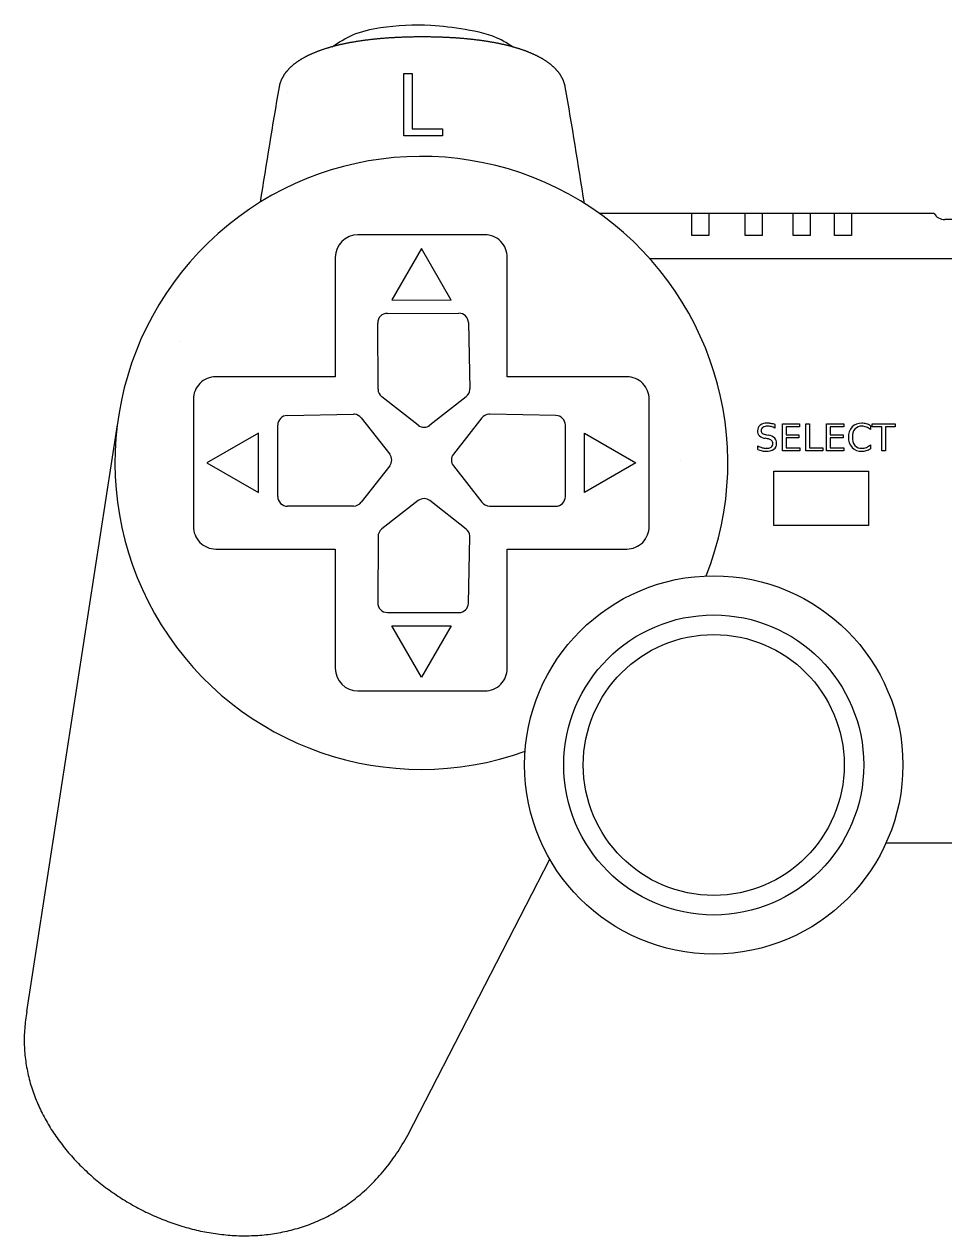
# Model space of a CAD drawing. Header units: millimetres. Extents: x -60 to 61, y -62 to 12.
# Drawn here: x -60.1 to -3.6, y -62.4 to 12 of the extents above; entities that cross this region are included whole.
import ezdxf

# ---------------------------------------------------------------- set-up
doc = ezdxf.new("R2010")
doc.units = ezdxf.units.MM
doc.layers.add('OBJECT', color=178, linetype='Continuous', lineweight=25, true_color=0x000000)

msp = doc.modelspace()

# ---------------------------------------------------------------- linework, layer by layer
at = {"layer": 'OBJECT'}
for p, q in [((-36.819, 5.14), (-36.819, 8.976)), ((-36.819, 8.976), (-36.3, 8.976)), ((-36.3, 8.976), (-36.3, 5.577)), ((-43.97, 7.82), (-43.97, 7.82)), ((-36.3, 5.577), (-34.432, 5.577)), ((-34.432, 5.577), (-34.432, 5.14)), ((-34.432, 5.14), (-36.819, 5.14)), ((-30.236, 2.72), (-30.236, 2.72)), ((-4.234, 0.375), (-24.793, 0.375)), ((-19.11, -0.975), (-19.11, 0.375)), ((-18.068, 0.375), (-18.068, -0.975)), ((-15.831, -0.975), (-15.831, 0.375)), ((-14.789, 0.375), (-14.789, -0.975)), ((-12.899, -0.975), (-12.899, 0.375)), ((-11.857, 0.375), (-11.857, -0.975)), ((-10.353, -0.975), (-10.353, 0.375)), ((-9.311, 0.375), (-9.311, -0.975)), ((3.578, 0), (-3.578, 0)), ((-39.63, -0.937), (-39.63, -0.937)), ((-31.833, -0.937), (-39.63, -0.937)), ((-18.068, -0.975), (-19.11, -0.975)), ((-14.789, -0.975), (-15.831, -0.975)), ((-11.857, -0.975), (-12.899, -0.975)), ((-9.311, -0.975), (-10.353, -0.975)), ((-35.719, -1.773), (-37.552, -4.936)), ((-33.896, -4.942), (-35.719, -1.773)), ((-41.02, -2.327), (-41.02, -9.655)), ((-30.458, -9.655), (-30.458, -2.327)), ((-21.713, -2.381), (22.131, -2.381)), ((-37.552, -4.936), (-33.896, -4.942)), ((-37.823, -5.76), (-33.432, -5.754)), ((-37.823, -5.76), (-33.432, -5.754)), ((-37.823, -5.76), (-33.432, -5.754)), ((-37.823, -5.76), (-33.432, -5.754)), ((-38.394, -10.417), (-38.416, -6.355)), ((-38.394, -10.417), (-38.416, -6.355)), ((-38.394, -10.417), (-38.416, -6.355)), ((-38.394, -10.417), (-38.416, -6.355)), ((-32.838, -6.331), (-32.753, -10.393)), ((-32.838, -6.331), (-32.753, -10.393)), ((-32.838, -6.331), (-32.753, -10.393)), ((-32.838, -6.331), (-32.753, -10.393)), ((-50.566, -7.519), (-50.566, -7.519)), ((-50.566, -7.519), (-50.566, -7.519)), ((-50.566, -7.519), (-50.566, -7.519)), ((-50.566, -7.519), (-50.566, -7.519)), ((-41.02, -9.655), (-48.364, -9.655)), ((-23.114, -9.655), (-30.458, -9.655)), ((-54.081, -10.48), (-54.081, -10.48)), ((-49.739, -11.046), (-49.739, -18.843)), ((-35.922, -12.632), (-38.159, -10.886)), ((-35.922, -12.632), (-38.159, -10.886)), ((-35.922, -12.632), (-38.159, -10.886)), ((-35.922, -12.632), (-38.159, -10.886)), ((-32.987, -10.878), (-35.203, -12.631)), ((-32.987, -10.878), (-35.203, -12.631)), ((-32.987, -10.878), (-35.203, -12.631)), ((-32.987, -10.878), (-35.203, -12.631)), ((-32.753, -10.456), (-32.753, -10.456)), ((-32.753, -10.456), (-32.753, -10.456)), ((-32.753, -10.456), (-32.753, -10.456)), ((-32.753, -10.456), (-32.753, -10.456)), ((-21.739, -18.843), (-21.739, -11.046)), ((-59.963, -48.65), (-54.41, -12.616)), ((-44.551, -17.015), (-44.551, -12.624)), ((-44.551, -17.015), (-44.551, -12.624)), ((-44.551, -17.015), (-44.551, -12.624)), ((-44.551, -17.015), (-44.551, -12.624)), ((-43.973, -12.03), (-39.911, -11.952)), ((-43.973, -12.03), (-39.911, -11.952)), ((-43.973, -12.03), (-39.911, -11.952)), ((-43.973, -12.03), (-39.911, -11.952)), ((-39.848, -11.952), (-39.848, -11.952)), ((-39.848, -11.952), (-39.848, -11.952)), ((-39.848, -11.952), (-39.848, -11.952)), ((-39.848, -11.952), (-39.848, -11.952)), ((-39.426, -12.187), (-37.676, -14.405)), ((-39.426, -12.187), (-37.676, -14.405)), ((-39.426, -12.187), (-37.676, -14.405)), ((-39.426, -12.187), (-37.676, -14.405)), ((-32.012, -12.187), (-33.762, -14.405)), ((-32.012, -12.187), (-33.762, -14.405)), ((-32.012, -12.187), (-33.762, -14.405)), ((-32.012, -12.187), (-33.762, -14.405)), ((-31.591, -11.952), (-31.591, -11.952)), ((-31.591, -11.952), (-31.591, -11.952)), ((-31.591, -11.952), (-31.591, -11.952)), ((-31.591, -11.952), (-31.591, -11.952)), ((-27.466, -12.03), (-31.528, -11.952)), ((-27.466, -12.03), (-31.528, -11.952)), ((-27.466, -12.03), (-31.528, -11.952)), ((-27.466, -12.03), (-31.528, -11.952)), ((-26.887, -17.015), (-26.887, -12.624)), ((-26.887, -17.015), (-26.887, -12.624)), ((-26.887, -17.015), (-26.887, -12.624)), ((-26.887, -17.015), (-26.887, -12.624)), ((-14.008, -12.591), (-14.008, -12.811)), ((-13.556, -14.201), (-13.556, -12.537)), ((-13.556, -12.537), (-12.504, -12.537)), ((-12.504, -12.537), (-12.504, -12.726)), ((-12.112, -14.201), (-12.112, -12.537)), ((-12.112, -12.537), (-11.886, -12.537)), ((-11.886, -12.537), (-11.886, -14.011)), ((-10.841, -14.201), (-10.841, -12.537)), ((-10.841, -12.537), (-9.789, -12.537)), ((-9.789, -12.537), (-9.789, -12.726)), ((-8.031, -12.726), (-8.031, -12.537)), ((-8.031, -12.537), (-6.623, -12.537)), ((-6.623, -12.537), (-6.623, -12.726)), ((-45.744, -13.116), (-48.911, -14.945)), ((-45.744, -16.773), (-45.744, -13.116)), ((-25.718, -13.116), (-22.551, -14.945)), ((-25.718, -16.773), (-25.718, -13.116)), ((-14.535, -13.221), (-14.399, -13.249)), ((-13.331, -12.726), (-13.331, -13.219)), ((-12.504, -12.726), (-13.331, -12.726)), ((-13.331, -13.219), (-12.538, -13.219)), ((-12.538, -13.219), (-12.538, -13.408)), ((-10.616, -12.726), (-10.616, -13.219)), ((-9.789, -12.726), (-10.616, -12.726)), ((-10.616, -13.219), (-9.823, -13.219)), ((-9.823, -13.219), (-9.823, -13.408)), ((-8.15, -12.665), (-8.15, -12.902)), ((-7.44, -12.726), (-8.031, -12.726)), ((-7.44, -14.201), (-7.44, -12.726)), ((-7.214, -12.726), (-7.214, -14.201)), ((-6.623, -12.726), (-7.214, -12.726)), ((-15.072, -14.127), (-15.072, -13.895)), ((-14.465, -13.463), (-14.602, -13.436)), ((-13.331, -13.408), (-13.331, -14.011)), ((-12.538, -13.408), (-13.331, -13.408)), ((-13.331, -14.011), (-12.484, -14.011)), ((-12.484, -14.011), (-12.484, -14.201)), ((-11.886, -14.011), (-11.076, -14.011)), ((-11.076, -14.011), (-11.076, -14.201)), ((-10.616, -13.408), (-10.616, -14.011)), ((-9.823, -13.408), (-10.616, -13.408)), ((-10.616, -14.011), (-9.769, -14.011)), ((-9.769, -14.011), (-9.769, -14.201)), ((-8.15, -13.837), (-8.15, -14.073)), ((-19.832, -14.793), (-19.832, -14.793)), ((-19.832, -14.793), (-19.832, -14.793)), ((-19.832, -14.793), (-19.832, -14.793)), ((-19.832, -14.793), (-19.832, -14.793)), ((-19.832, -14.793), (-19.832, -14.793)), ((-19.832, -14.793), (-19.832, -14.793)), ((-19.832, -14.793), (-19.832, -14.793)), ((-19.832, -14.793), (-19.832, -14.793)), ((-12.484, -14.201), (-13.556, -14.201)), ((-11.076, -14.201), (-12.112, -14.201)), ((-9.769, -14.201), (-10.841, -14.201)), ((-7.214, -14.201), (-7.44, -14.201)), ((-48.911, -14.945), (-45.744, -16.773)), ((-37.676, -15.124), (-39.426, -17.359)), ((-37.676, -15.124), (-39.426, -17.359)), ((-37.676, -15.124), (-39.426, -17.359)), ((-37.676, -15.124), (-39.426, -17.359)), ((-33.762, -15.124), (-32.012, -17.359)), ((-33.762, -15.124), (-32.012, -17.359)), ((-33.762, -15.124), (-32.012, -17.359)), ((-33.762, -15.124), (-32.012, -17.359)), ((-22.551, -14.945), (-25.718, -16.773)), ((-14.089, -18.783), (-14.089, -15.449)), ((-14.089, -15.449), (-8.272, -15.449)), ((-8.272, -15.449), (-8.272, -18.783)), ((-39.895, -17.593), (-43.958, -17.609)), ((-39.895, -17.593), (-43.958, -17.609)), ((-39.895, -17.593), (-43.958, -17.609)), ((-39.895, -17.593), (-43.958, -17.609)), ((-35.922, -17.257), (-38.159, -19.003)), ((-35.922, -17.257), (-38.159, -19.003)), ((-35.922, -17.257), (-38.159, -19.003)), ((-35.922, -17.257), (-38.159, -19.003)), ((-32.987, -19.011), (-35.203, -17.258)), ((-32.987, -19.011), (-35.203, -17.258)), ((-32.987, -19.011), (-35.203, -17.258)), ((-32.987, -19.011), (-35.203, -17.258)), ((-31.544, -17.593), (-27.481, -17.609)), ((-31.544, -17.593), (-27.481, -17.609)), ((-31.544, -17.593), (-27.481, -17.609)), ((-31.544, -17.593), (-27.481, -17.609)), ((-8.272, -18.783), (-14.089, -18.783)), ((-38.394, -19.472), (-38.416, -23.534)), ((-38.394, -19.472), (-38.416, -23.534)), ((-38.394, -19.472), (-38.416, -23.534)), ((-38.394, -19.472), (-38.416, -23.534)), ((-32.838, -23.558), (-32.753, -19.496)), ((-32.838, -23.558), (-32.753, -19.496)), ((-32.838, -23.558), (-32.753, -19.496)), ((-32.838, -23.558), (-32.753, -19.496)), ((-32.753, -19.433), (-32.753, -19.433)), ((-32.753, -19.433), (-32.753, -19.433)), ((-32.753, -19.433), (-32.753, -19.433)), ((-32.753, -19.433), (-32.753, -19.433)), ((-48.364, -20.234), (-41.02, -20.234)), ((-41.02, -20.234), (-41.02, -27.562)), ((-30.458, -20.234), (-23.114, -20.234)), ((-30.458, -27.562), (-30.458, -20.234)), ((-37.823, -24.129), (-33.432, -24.135)), ((-37.823, -24.129), (-33.432, -24.135)), ((-37.823, -24.129), (-33.432, -24.135)), ((-37.823, -24.129), (-33.432, -24.135)), ((-37.552, -24.953), (-33.896, -24.947)), ((-35.719, -28.116), (-37.552, -24.953)), ((-33.896, -24.947), (-35.719, -28.116)), ((-39.63, -28.952), (-31.833, -28.952)), ((6.183, -38.312), (-7.197, -38.312)), ((-36.564, -56.231), (-27.843, -39.291))]:
    msp.add_line(p, q, dxfattribs=at)
for points in [[(-35.682, 11.218), (-35.74, 11.218), (-35.798, 11.218), (-35.855, 11.218), (-35.912, 11.217), (-35.97, 11.217), (-36.027, 11.217), (-36.084, 11.216), (-36.14, 11.215), (-36.197, 11.214), (-36.254, 11.213), (-36.31, 11.212), (-36.366, 11.211), (-36.422, 11.21), (-36.478, 11.209), (-36.534, 11.207), (-36.59, 11.206), (-36.645, 11.204), (-36.701, 11.203), (-36.756, 11.201), (-36.811, 11.199), (-36.866, 11.197), (-36.921, 11.195), (-36.975, 11.193), (-37.03, 11.191), (-37.084, 11.188), (-37.138, 11.186), (-37.193, 11.183), (-37.246, 11.181), (-37.3, 11.178), (-37.354, 11.175), (-37.407, 11.172), (-37.461, 11.169), (-37.514, 11.166), (-37.567, 11.163), (-37.62, 11.16), (-37.672, 11.156), (-37.725, 11.153), (-37.777, 11.149), (-37.829, 11.146), (-37.881, 11.142), (-37.933, 11.138), (-37.985, 11.134), (-38.037, 11.13), (-38.088, 11.126), (-38.139, 11.122), (-38.19, 11.117), (-38.241, 11.113), (-38.292, 11.108), (-38.343, 11.104), (-38.393, 11.099), (-38.444, 11.094), (-38.494, 11.089), (-38.544, 11.084), (-38.593, 11.079), (-38.643, 11.074), (-38.693, 11.069), (-38.742, 11.063), (-38.791, 11.058), (-38.84, 11.052), (-38.889, 11.047), (-38.937, 11.041), (-38.986, 11.035), (-39.034, 11.029), (-39.082, 11.023), (-39.13, 11.017), (-39.178, 11.011), (-39.226, 11.005), (-39.273, 10.998), (-39.32, 10.992), (-39.367, 10.985), (-39.414, 10.978), (-39.461, 10.972), (-39.508, 10.965), (-39.554, 10.958), (-39.6, 10.951), (-39.646, 10.943), (-39.692, 10.936), (-39.738, 10.929), (-39.783, 10.921), (-39.829, 10.914), (-39.874, 10.906), (-39.919, 10.899), (-39.964, 10.891), (-40.008, 10.883), (-40.052, 10.875), (-40.097, 10.867), (-40.141, 10.858), (-40.185, 10.85), (-40.228, 10.842), (-40.272, 10.833), (-40.315, 10.825), (-40.358, 10.816), (-40.401, 10.807), (-40.444, 10.799), (-40.486, 10.79), (-40.529, 10.781), (-40.571, 10.771), (-40.613, 10.762), (-40.655, 10.753), (-40.696, 10.743), (-40.738, 10.734), (-40.779, 10.724), (-40.82, 10.715), (-40.861, 10.705), (-40.901, 10.695), (-40.942, 10.685), (-40.982, 10.675), (-41.022, 10.665), (-41.062, 10.655), (-41.102, 10.644), (-41.141, 10.634), (-41.18, 10.623), (-41.219, 10.613), (-41.258, 10.602), (-41.297, 10.591), (-41.335, 10.58), (-41.374, 10.569), (-41.412, 10.558), (-41.45, 10.547), (-41.487, 10.536), (-41.525, 10.524), (-41.562, 10.513), (-41.599, 10.501), (-41.636, 10.49), (-41.672, 10.478), (-41.709, 10.466), (-41.745, 10.454), (-41.781, 10.442), (-41.817, 10.43), (-41.852, 10.418), (-41.888, 10.406), (-41.923, 10.393), (-41.958, 10.381), (-41.993, 10.368), (-42.027, 10.355), (-42.062, 10.343), (-42.096, 10.33), (-42.13, 10.317), (-42.163, 10.304), (-42.197, 10.291), (-42.23, 10.277), (-42.263, 10.264), (-42.296, 10.251), (-42.328, 10.237), (-42.361, 10.224), (-42.393, 10.21), (-42.425, 10.196), (-42.457, 10.182), (-42.488, 10.168), (-42.52, 10.154), (-42.551, 10.14), (-42.581, 10.126), (-42.612, 10.112), (-42.642, 10.097), (-42.673, 10.083), (-42.703, 10.068), (-42.732, 10.053), (-42.762, 10.039), (-42.791, 10.024), (-42.82, 10.009), (-42.849, 9.994), (-42.878, 9.978), (-42.906, 9.963), (-42.934, 9.948), (-42.962, 9.932), (-42.99, 9.917), (-43.017, 9.901), (-43.045, 9.886), (-43.072, 9.87), (-43.098, 9.854), (-43.125, 9.838), (-43.151, 9.822), (-43.177, 9.806), (-43.203, 9.789), (-43.229, 9.773), (-43.254, 9.757), (-43.279, 9.74), (-43.304, 9.723), (-43.329, 9.707), (-43.353, 9.69), (-43.378, 9.673), (-43.402, 9.656), (-43.425, 9.639), (-43.449, 9.622), (-43.472, 9.605), (-43.495, 9.587), (-43.518, 9.57), (-43.54, 9.552), (-43.563, 9.535), (-43.585, 9.517), (-43.606, 9.499), (-43.628, 9.481), (-43.649, 9.463), (-43.67, 9.445), (-43.691, 9.427), (-43.712, 9.409), (-43.732, 9.39), (-43.752, 9.372), (-43.772, 9.353), (-43.791, 9.335), (-43.811, 9.316), (-43.83, 9.297), (-43.849, 9.278), (-43.867, 9.259), (-43.886, 9.24), (-43.904, 9.221), (-43.921, 9.202), (-43.939, 9.182), (-43.956, 9.163), (-43.973, 9.143), (-43.99, 9.124), (-44.007, 9.104), (-44.023, 9.084), (-44.039, 9.064), (-44.055, 9.044), (-44.07, 9.024), (-44.086, 9.004), (-44.101, 8.984), (-44.115, 8.963), (-44.13, 8.943), (-44.144, 8.922), (-44.158, 8.902), (-44.172, 8.881), (-44.185, 8.86), (-44.198, 8.839), (-44.211, 8.818), (-44.224, 8.797), (-44.236, 8.776), (-44.248, 8.755), (-44.26, 8.733), (-44.272, 8.712), (-44.283, 8.69), (-44.294, 8.669), (-44.305, 8.647), (-44.315, 8.625), (-44.326, 8.603), (-44.336, 8.581), (-44.345, 8.559), (-44.355, 8.537), (-44.364, 8.515), (-44.373, 8.492), (-44.381, 8.47), (-44.39, 8.447), (-44.398, 8.425), (-44.406, 8.402), (-44.413, 8.379), (-44.42, 8.356), (-44.427, 8.333), (-44.434, 8.31), (-44.44, 8.287), (-44.446, 8.264), (-44.452, 8.241), (-44.458, 8.217), (-44.463, 8.194), (-44.468, 8.17), (-44.473, 8.146)], [(-26.891, 8.146), (-26.896, 8.17), (-26.901, 8.194), (-26.906, 8.217), (-26.912, 8.241), (-26.918, 8.264), (-26.924, 8.287), (-26.93, 8.31), (-26.937, 8.333), (-26.944, 8.356), (-26.951, 8.379), (-26.959, 8.402), (-26.967, 8.425), (-26.975, 8.447), (-26.983, 8.47), (-26.992, 8.492), (-27, 8.515), (-27.01, 8.537), (-27.019, 8.559), (-27.029, 8.581), (-27.039, 8.603), (-27.049, 8.625), (-27.059, 8.647), (-27.07, 8.669), (-27.081, 8.69), (-27.093, 8.712), (-27.104, 8.733), (-27.116, 8.755), (-27.128, 8.776), (-27.14, 8.797), (-27.153, 8.818), (-27.166, 8.839), (-27.179, 8.86), (-27.193, 8.881), (-27.206, 8.902), (-27.22, 8.922), (-27.235, 8.943), (-27.249, 8.963), (-27.264, 8.984), (-27.279, 9.004), (-27.294, 9.024), (-27.309, 9.044), (-27.325, 9.064), (-27.341, 9.084), (-27.358, 9.104), (-27.374, 9.124), (-27.391, 9.143), (-27.408, 9.163), (-27.425, 9.182), (-27.443, 9.202), (-27.461, 9.221), (-27.479, 9.24), (-27.497, 9.259), (-27.516, 9.278), (-27.534, 9.297), (-27.554, 9.316), (-27.573, 9.335), (-27.592, 9.353), (-27.612, 9.372), (-27.632, 9.39), (-27.653, 9.409), (-27.673, 9.427), (-27.694, 9.445), (-27.715, 9.463), (-27.736, 9.481), (-27.758, 9.499), (-27.78, 9.517), (-27.802, 9.535), (-27.824, 9.552), (-27.847, 9.57), (-27.869, 9.587), (-27.892, 9.605), (-27.916, 9.622), (-27.939, 9.639), (-27.963, 9.656), (-27.987, 9.673), (-28.011, 9.69), (-28.035, 9.707), (-28.06, 9.723), (-28.085, 9.74), (-28.11, 9.757), (-28.135, 9.773), (-28.161, 9.789), (-28.187, 9.806), (-28.213, 9.822), (-28.239, 9.838), (-28.266, 9.854), (-28.293, 9.87), (-28.32, 9.886), (-28.347, 9.901), (-28.374, 9.917), (-28.402, 9.932), (-28.43, 9.948), (-28.458, 9.963), (-28.487, 9.978), (-28.515, 9.994), (-28.544, 10.009), (-28.573, 10.024), (-28.602, 10.039), (-28.632, 10.053), (-28.662, 10.068), (-28.692, 10.083), (-28.722, 10.097), (-28.752, 10.112), (-28.783, 10.126), (-28.814, 10.14), (-28.845, 10.154), (-28.876, 10.168), (-28.908, 10.182), (-28.939, 10.196), (-28.971, 10.21), (-29.003, 10.224), (-29.036, 10.237), (-29.068, 10.251), (-29.101, 10.264), (-29.134, 10.277), (-29.168, 10.291), (-29.201, 10.304), (-29.235, 10.317), (-29.269, 10.33), (-29.303, 10.343), (-29.337, 10.355), (-29.372, 10.368), (-29.406, 10.381), (-29.441, 10.393), (-29.476, 10.406), (-29.512, 10.418), (-29.547, 10.43), (-29.583, 10.442), (-29.619, 10.454), (-29.655, 10.466), (-29.692, 10.478), (-29.729, 10.49), (-29.765, 10.501), (-29.802, 10.513), (-29.84, 10.524), (-29.877, 10.536), (-29.915, 10.547), (-29.953, 10.558), (-29.991, 10.569), (-30.029, 10.58), (-30.067, 10.591), (-30.106, 10.602), (-30.145, 10.613), (-30.184, 10.623), (-30.223, 10.634), (-30.263, 10.644), (-30.302, 10.655), (-30.342, 10.665), (-30.382, 10.675), (-30.422, 10.685), (-30.463, 10.695), (-30.504, 10.705), (-30.544, 10.715), (-30.585, 10.724), (-30.627, 10.734), (-30.668, 10.743), (-30.71, 10.753), (-30.751, 10.762), (-30.793, 10.771), (-30.836, 10.781), (-30.878, 10.79), (-30.92, 10.799), (-30.963, 10.807), (-31.006, 10.816), (-31.049, 10.825), (-31.092, 10.833), (-31.136, 10.842), (-31.18, 10.85), (-31.223, 10.858), (-31.268, 10.867), (-31.312, 10.875), (-31.356, 10.883), (-31.401, 10.891), (-31.446, 10.899), (-31.49, 10.906), (-31.536, 10.914), (-31.581, 10.921), (-31.626, 10.929), (-31.672, 10.936), (-31.718, 10.943), (-31.764, 10.951), (-31.81, 10.958), (-31.857, 10.965), (-31.903, 10.972), (-31.95, 10.978), (-31.997, 10.985), (-32.044, 10.992), (-32.091, 10.998), (-32.139, 11.005), (-32.186, 11.011), (-32.234, 11.017), (-32.282, 11.023), (-32.33, 11.029), (-32.378, 11.035), (-32.427, 11.041), (-32.475, 11.047), (-32.524, 11.052), (-32.573, 11.058), (-32.622, 11.063), (-32.672, 11.069), (-32.721, 11.074), (-32.771, 11.079), (-32.821, 11.084), (-32.871, 11.089), (-32.921, 11.094), (-32.971, 11.099), (-33.021, 11.104), (-33.072, 11.108), (-33.123, 11.113), (-33.174, 11.117), (-33.225, 11.122), (-33.276, 11.126), (-33.328, 11.13), (-33.379, 11.134), (-33.431, 11.138), (-33.483, 11.142), (-33.535, 11.146), (-33.587, 11.149), (-33.639, 11.153), (-33.692, 11.156), (-33.745, 11.16), (-33.798, 11.163), (-33.851, 11.166), (-33.904, 11.169), (-33.957, 11.172), (-34.01, 11.175), (-34.064, 11.178), (-34.118, 11.181), (-34.172, 11.183), (-34.226, 11.186), (-34.28, 11.188), (-34.334, 11.191), (-34.389, 11.193), (-34.444, 11.195), (-34.498, 11.197), (-34.553, 11.199), (-34.608, 11.201), (-34.664, 11.203), (-34.719, 11.204), (-34.775, 11.206), (-34.83, 11.207), (-34.886, 11.209), (-34.942, 11.21), (-34.998, 11.211), (-35.054, 11.212), (-35.111, 11.213), (-35.167, 11.214), (-35.224, 11.215), (-35.281, 11.216), (-35.338, 11.217), (-35.395, 11.217), (-35.452, 11.217), (-35.509, 11.218), (-35.567, 11.218), (-35.624, 11.218), (-35.682, 11.218)], [(-59.963, -48.65), (-59.987, -48.779), (-60.009, -48.909), (-60.029, -49.038), (-60.047, -49.167), (-60.064, -49.296), (-60.078, -49.425), (-60.091, -49.553), (-60.102, -49.682), (-60.111, -49.81), (-60.118, -49.938), (-60.124, -50.065), (-60.128, -50.193), (-60.13, -50.32), (-60.13, -50.447), (-60.129, -50.573), (-60.126, -50.699), (-60.121, -50.826), (-60.114, -50.951), (-60.106, -51.077), (-60.096, -51.202), (-60.085, -51.327), (-60.072, -51.451), (-60.057, -51.576), (-60.04, -51.7), (-60.022, -51.823), (-60.003, -51.946), (-59.981, -52.069), (-59.959, -52.192), (-59.934, -52.314), (-59.908, -52.436), (-59.881, -52.557), (-59.852, -52.678), (-59.821, -52.799), (-59.789, -52.919), (-59.756, -53.039), (-59.721, -53.158), (-59.684, -53.277), (-59.647, -53.396), (-59.607, -53.514), (-59.566, -53.631), (-59.524, -53.749), (-59.48, -53.865), (-59.435, -53.982), (-59.389, -54.097), (-59.341, -54.213), (-59.292, -54.328), (-59.241, -54.442), (-59.189, -54.556), (-59.136, -54.669), (-59.081, -54.782), (-59.026, -54.894), (-58.968, -55.006), (-58.91, -55.117), (-58.85, -55.228), (-58.789, -55.338), (-58.727, -55.448), (-58.663, -55.557), (-58.599, -55.665), (-58.533, -55.773), (-58.465, -55.88), (-58.397, -55.987), (-58.327, -56.093), (-58.257, -56.198), (-58.185, -56.303), (-58.112, -56.407), (-58.037, -56.511), (-57.962, -56.613), (-57.886, -56.716), (-57.808, -56.817), (-57.729, -56.918), (-57.65, -57.018), (-57.569, -57.118), (-57.487, -57.217), (-57.404, -57.315), (-57.32, -57.413), (-57.235, -57.509), (-57.149, -57.605), (-57.062, -57.701), (-56.974, -57.795), (-56.885, -57.889), (-56.795, -57.983), (-56.704, -58.075), (-56.612, -58.167), (-56.519, -58.257), (-56.426, -58.348), (-56.331, -58.437), (-56.236, -58.525), (-56.139, -58.613), (-56.042, -58.7), (-55.944, -58.786), (-55.845, -58.872), (-55.745, -58.956), (-55.644, -59.04), (-55.543, -59.123), (-55.44, -59.205), (-55.337, -59.286), (-55.233, -59.366), (-55.129, -59.445), (-55.023, -59.524), (-54.917, -59.602), (-54.81, -59.678), (-54.703, -59.754), (-54.594, -59.829), (-54.485, -59.903), (-54.375, -59.976), (-54.265, -60.048), (-54.154, -60.12), (-54.042, -60.19), (-53.93, -60.259), (-53.817, -60.328), (-53.703, -60.395), (-53.589, -60.462), (-53.474, -60.527), (-53.358, -60.592), (-53.242, -60.656), (-53.126, -60.718), (-53.008, -60.78), (-52.891, -60.84), (-52.772, -60.9), (-52.654, -60.958), (-52.534, -61.016), (-52.415, -61.072), (-52.294, -61.127), (-52.174, -61.182), (-52.052, -61.235), (-51.931, -61.287), (-51.809, -61.338), (-51.686, -61.388), (-51.563, -61.437), (-51.44, -61.485), (-51.316, -61.532), (-51.192, -61.577), (-51.067, -61.622), (-50.943, -61.665), (-50.817, -61.707), (-50.692, -61.748), (-50.566, -61.788), (-50.44, -61.827), (-50.313, -61.865), (-50.186, -61.901), (-50.059, -61.936), (-49.932, -61.971), (-49.804, -62.003), (-49.677, -62.035), (-49.549, -62.066), (-49.42, -62.095), (-49.292, -62.123), (-49.163, -62.15), (-49.034, -62.175), (-48.905, -62.199), (-48.776, -62.222), (-48.646, -62.244), (-48.517, -62.265), (-48.387, -62.284), (-48.257, -62.302), (-48.128, -62.319), (-47.998, -62.334), (-47.867, -62.348), (-47.737, -62.361), (-47.607, -62.372), (-47.477, -62.383), (-47.347, -62.391), (-47.216, -62.399), (-47.086, -62.405), (-46.956, -62.41), (-46.825, -62.413), (-46.695, -62.415), (-46.565, -62.416), (-46.434, -62.415), (-46.304, -62.413), (-46.174, -62.409), (-46.044, -62.404), (-45.914, -62.398), (-45.784, -62.39), (-45.654, -62.381), (-45.525, -62.371), (-45.395, -62.359), (-45.266, -62.345), (-45.137, -62.33), (-45.008, -62.314), (-44.879, -62.296), (-44.75, -62.276), (-44.622, -62.256), (-44.493, -62.233), (-44.365, -62.209), (-44.238, -62.184), (-44.11, -62.157), (-43.983, -62.129), (-43.856, -62.099), (-43.729, -62.067), (-43.603, -62.034), (-43.476, -62), (-43.351, -61.964), (-43.225, -61.926), (-43.1, -61.887), (-42.975, -61.846), (-42.851, -61.804), (-42.727, -61.76), (-42.603, -61.714), (-42.48, -61.667), (-42.357, -61.618), (-42.234, -61.568), (-42.112, -61.515), (-41.991, -61.462), (-41.87, -61.406), (-41.749, -61.349), (-41.629, -61.291), (-41.509, -61.23), (-41.39, -61.168), (-41.271, -61.105), (-41.153, -61.039), (-41.036, -60.972), (-40.919, -60.903), (-40.802, -60.833), (-40.686, -60.761), (-40.571, -60.687), (-40.456, -60.611), (-40.342, -60.534), (-40.228, -60.454), (-40.115, -60.374), (-40.003, -60.291), (-39.891, -60.206), (-39.78, -60.12), (-39.67, -60.032), (-39.561, -59.942), (-39.452, -59.851), (-39.343, -59.757), (-39.236, -59.662), (-39.129, -59.565), (-39.023, -59.466), (-38.918, -59.366), (-38.813, -59.263), (-38.71, -59.159), (-38.607, -59.053), (-38.505, -58.945), (-38.403, -58.835), (-38.303, -58.723), (-38.203, -58.609), (-38.104, -58.493), (-38.006, -58.376), (-37.909, -58.256), (-37.813, -58.135), (-37.718, -58.012), (-37.623, -57.887), (-37.53, -57.76), (-37.437, -57.63), (-37.345, -57.499), (-37.255, -57.367), (-37.165, -57.232), (-37.076, -57.095), (-36.988, -56.956), (-36.902, -56.815), (-36.816, -56.672), (-36.731, -56.527), (-36.647, -56.38), (-36.564, -56.231)]]:
    msp.add_lwpolyline(points, dxfattribs=at)
for radius in [11.618, 9.215, 8.013]:
    msp.add_circle((-17.771, -33.499), radius, dxfattribs=at)
for centre, radius, start, end in [((312.913, -54.023), 362.753, 170.13182, 171.26535), ((-384.277, -54.023), 362.753, 8.72386, 9.86818), ((-35.731, -14.945), 18.824, 338.34734, 289.78596), ((-3.576, 0.765), 0.765, 210.6381, 269.87214), ((-39.629, -2.327), 1.391, 90.0052, 179.9948), ((-31.835, -2.314), 1.378, 359.45418, 89.89842), ((-37.826, -6.35), 0.589, 135.08507, 180.50222), ((-37.826, -6.35), 0.589, 135.08507, 180.50222), ((-37.826, -6.35), 0.589, 135.08507, 180.50222), ((-37.826, -6.35), 0.589, 135.08507, 180.50222), ((-37.826, -6.35), 0.589, 89.66717, 135.08432), ((-37.826, -6.35), 0.589, 89.66717, 135.08432), ((-37.826, -6.35), 0.589, 89.66717, 135.08432), ((-37.826, -6.35), 0.589, 89.66717, 135.08432), ((-33.427, -6.343), 0.589, 1.1857, 90.51149), ((-33.427, -6.343), 0.589, 1.1857, 90.51149), ((-33.427, -6.343), 0.589, 1.1857, 90.51149), ((-33.427, -6.343), 0.589, 1.1857, 90.51149), ((-48.361, -11.033), 1.377, 90.10119, 180.54622), ((-23.116, -11.033), 1.377, 359.45392, 89.89868), ((-37.805, -10.415), 0.589, 180.25608, 233.04342), ((-37.805, -10.415), 0.589, 180.25608, 233.04342), ((-37.805, -10.415), 0.589, 180.25608, 233.04342), ((-37.805, -10.415), 0.589, 180.25608, 233.04342), ((-33.342, -10.425), 0.59, 357.04644, 3.12295), ((-33.342, -10.425), 0.59, 357.04644, 3.12295), ((-33.342, -10.425), 0.59, 357.04644, 3.12295), ((-33.342, -10.425), 0.59, 357.04644, 3.12295), ((-33.341, -10.406), 0.589, 306.86502, 355.19516), ((-33.341, -10.406), 0.589, 306.86502, 355.19516), ((-33.341, -10.406), 0.589, 306.86502, 355.19516), ((-33.341, -10.406), 0.589, 306.86502, 355.19516), ((-43.962, -12.62), 0.589, 91.101, 180.42679), ((-43.962, -12.62), 0.589, 91.101, 180.42679), ((-43.962, -12.62), 0.589, 91.101, 180.42679), ((-43.962, -12.62), 0.589, 91.101, 180.42679), ((-39.88, -12.541), 0.59, 86.96174, 93.03826), ((-39.88, -12.541), 0.59, 86.96174, 93.03826), ((-39.88, -12.541), 0.59, 86.96174, 93.03826), ((-39.88, -12.541), 0.59, 86.96174, 93.03826), ((-39.899, -12.54), 0.589, 36.78032, 85.11047), ((-39.899, -12.54), 0.589, 36.78032, 85.11047), ((-39.899, -12.54), 0.589, 36.78032, 85.11047), ((-39.899, -12.54), 0.589, 36.78032, 85.11047), ((-35.563, -12.165), 0.589, 232.51934, 307.65005), ((-35.563, -12.165), 0.589, 232.51934, 307.65005), ((-35.563, -12.165), 0.589, 232.51934, 307.65005), ((-35.563, -12.165), 0.589, 232.51934, 307.65005), ((-31.54, -12.54), 0.589, 94.88953, 143.21968), ((-31.54, -12.54), 0.589, 94.88953, 143.21968), ((-31.54, -12.54), 0.589, 94.88953, 143.21968), ((-31.54, -12.54), 0.589, 94.88953, 143.21968), ((-31.559, -12.541), 0.59, 86.96174, 93.03826), ((-31.559, -12.541), 0.59, 86.96174, 93.03826), ((-31.559, -12.541), 0.59, 86.96174, 93.03826), ((-31.559, -12.541), 0.59, 86.96174, 93.03826), ((-27.477, -12.62), 0.589, 359.57321, 88.899), ((-27.477, -12.62), 0.589, 359.57321, 88.899), ((-27.477, -12.62), 0.589, 359.57321, 88.899), ((-27.477, -12.62), 0.589, 359.57321, 88.899), ((-14.654, -12.962), 0.426, 129.41741, 182.55508), ((-14.533, -13.166), 0.661, 86.7005, 126.28831), ((-14.498, -13.894), 1.388, 79.97751, 89.87646), ((-14.557, -14.224), 1.722, 71.39066, 79.93292), ((-8.72, -13.282), 0.776, 86.98757, 135.57572), ((-8.673, -13.464), 0.958, 73.35198, 90.38867), ((-8.647, -13.389), 0.878, 55.55669, 73.59529), ((-14.688, -13.004), 0.391, 176.70629, 224.73564), ((-14.504, -12.708), 0.735, 230.99946, 262.34938), ((-14.618, -12.953), 0.235, 125.22287, 182.65803), ((-14.644, -12.978), 0.209, 176.00937, 226.93433), ((-14.469, -12.641), 0.584, 237.0407, 263.52375), ((-14.499, -13.174), 0.485, 86.51705, 121.66071), ((-14.475, -13.546), 0.857, 74.76841, 89.6236), ((-14.487, -13.933), 0.69, 48.25733, 82.67288), ((-14.617, -14.058), 1.389, 63.95738, 74.64136), ((-8.609, -13.321), 0.885, 138.828, 183.21388), ((-8.606, -13.419), 0.887, 176.85018, 221.10766), ((-8.512, -13.319), 0.745, 142.57312, 183.93545), ((-8.509, -13.421), 0.748, 176.14032, 217.3508), ((-8.701, -13.237), 0.547, 86.32977, 137.32255), ((-8.662, -13.406), 0.715, 67.92702, 90.35508), ((-8.698, -13.478), 0.794, 46.40434, 67.43644), ((-14.42, -12.753), 1.316, 240.27466, 253.04016), ((-14.417, -12.368), 1.878, 249.58733, 258.33781), ((-14.54, -13.144), 0.907, 253.12817, 269.71464), ((-14.514, -13.549), 0.502, 266.46957, 302.10699), ((-14.492, -13.468), 0.767, 266.0578, 303.40301), ((-14.533, -13.971), 0.513, 52.07414, 82.28028), ((-14.393, -13.77), 0.251, 305.53466, 2.76208), ((-14.388, -13.745), 0.246, 356.83795, 46.30503), ((-14.34, -13.769), 0.434, 308.52239, 3.61643), ((-14.344, -13.72), 0.437, 357.17288, 43.68045), ((-8.721, -13.456), 0.778, 224.59978, 273.02343), ((-8.702, -13.501), 0.548, 222.91411, 273.68579), ((-8.662, -13.333), 0.715, 269.64341, 292.07449), ((-8.668, -13.316), 0.917, 286.91537, 304.36605), ((-8.698, -13.262), 0.794, 292.56108, 313.59814), ((-38.144, -14.765), 0.589, 322.43464, 37.56536), ((-38.144, -14.765), 0.589, 322.43464, 37.56536), ((-38.144, -14.765), 0.589, 322.43464, 37.56536), ((-38.144, -14.765), 0.589, 322.43464, 37.56536), ((-33.295, -14.765), 0.589, 142.43464, 217.56536), ((-33.295, -14.765), 0.589, 142.43464, 217.56536), ((-33.295, -14.765), 0.589, 142.43464, 217.56536), ((-33.295, -14.765), 0.589, 142.43464, 217.56536), ((-14.536, -12.946), 1.287, 258.29138, 269.58548), ((-8.674, -13.283), 0.95, 269.67178, 286.71593), ((-43.962, -17.019), 0.589, 179.58248, 224.99962), ((-43.962, -17.019), 0.589, 179.58248, 224.99962), ((-43.962, -17.019), 0.589, 179.58248, 224.99962), ((-43.962, -17.019), 0.589, 179.58248, 224.99962), ((-27.477, -17.019), 0.589, 315.00038, 0.41752), ((-27.477, -17.019), 0.589, 315.00038, 0.41752), ((-27.477, -17.019), 0.589, 315.00038, 0.41752), ((-27.477, -17.019), 0.589, 315.00038, 0.41752), ((-43.962, -17.019), 0.589, 225.00038, 270.41752), ((-43.962, -17.019), 0.589, 225.00038, 270.41752), ((-43.962, -17.019), 0.589, 225.00038, 270.41752), ((-43.962, -17.019), 0.589, 225.00038, 270.41752), ((-39.897, -17.004), 0.589, 270.17138, 322.95872), ((-39.897, -17.004), 0.589, 270.17138, 322.95872), ((-39.897, -17.004), 0.589, 270.17138, 322.95872), ((-39.897, -17.004), 0.589, 270.17138, 322.95872), ((-35.563, -17.725), 0.589, 52.34995, 127.48066), ((-35.563, -17.725), 0.589, 52.34995, 127.48066), ((-35.563, -17.725), 0.589, 52.34995, 127.48066), ((-35.563, -17.725), 0.589, 52.34995, 127.48066), ((-31.542, -17.004), 0.589, 217.04128, 269.82862), ((-31.542, -17.004), 0.589, 217.04128, 269.82862), ((-31.542, -17.004), 0.589, 217.04128, 269.82862), ((-31.542, -17.004), 0.589, 217.04128, 269.82862), ((-27.477, -17.019), 0.589, 269.58248, 314.99962), ((-27.477, -17.019), 0.589, 269.58248, 314.99962), ((-27.477, -17.019), 0.589, 269.58248, 314.99962), ((-27.477, -17.019), 0.589, 269.58248, 314.99962), ((-48.361, -18.856), 1.378, 179.45445, 269.89815), ((-37.805, -19.475), 0.589, 126.95658, 179.74392), ((-37.805, -19.475), 0.589, 126.95658, 179.74392), ((-37.805, -19.475), 0.589, 126.95658, 179.74392), ((-37.805, -19.475), 0.589, 126.95658, 179.74392), ((-33.341, -19.483), 0.589, 4.80484, 53.13498), ((-33.341, -19.483), 0.589, 4.80484, 53.13498), ((-33.341, -19.483), 0.589, 4.80484, 53.13498), ((-33.341, -19.483), 0.589, 4.80484, 53.13498), ((-23.116, -18.856), 1.378, 270.10158, 0.54582), ((-33.342, -19.464), 0.59, 356.87705, 2.95356), ((-33.342, -19.464), 0.59, 356.87705, 2.95356), ((-33.342, -19.464), 0.59, 356.87705, 2.95356), ((-33.342, -19.464), 0.59, 356.87705, 2.95356), ((-37.826, -23.54), 0.589, 179.49778, 224.91493), ((-37.826, -23.54), 0.589, 179.49778, 224.91493), ((-37.826, -23.54), 0.589, 179.49778, 224.91493), ((-37.826, -23.54), 0.589, 179.49778, 224.91493), ((-33.427, -23.546), 0.589, 269.48851, 358.8143), ((-33.427, -23.546), 0.589, 269.48851, 358.8143), ((-33.427, -23.546), 0.589, 269.48851, 358.8143), ((-33.427, -23.546), 0.589, 269.48851, 358.8143), ((-37.826, -23.54), 0.589, 224.91568, 270.33283), ((-37.826, -23.54), 0.589, 224.91568, 270.33283), ((-37.826, -23.54), 0.589, 224.91568, 270.33283), ((-37.826, -23.54), 0.589, 224.91568, 270.33283), ((-39.629, -27.562), 1.391, 180.00546, 269.99454), ((-31.835, -27.575), 1.378, 270.10185, 0.54555)]:
    msp.add_arc(centre, radius, start, end, dxfattribs=at)
msp.add_open_spline([(-41.219, 10.613), (-40.807, 10.879), (-39.9, 11.466), (-37.81, 11.921), (-35.473, 12.032), (-32.992, 11.707), (-31.217, 11.336), (-30.318, 10.754), (-30.067, 10.591)], degree=3, knots=[0, 0, 0, 0, 1.460915, 3.219465, 6.323092, 8.437921, 10.746443, 11.639143, 11.639143, 11.639143, 11.639143], dxfattribs=at)

doc.saveas('drawing.dxf')
